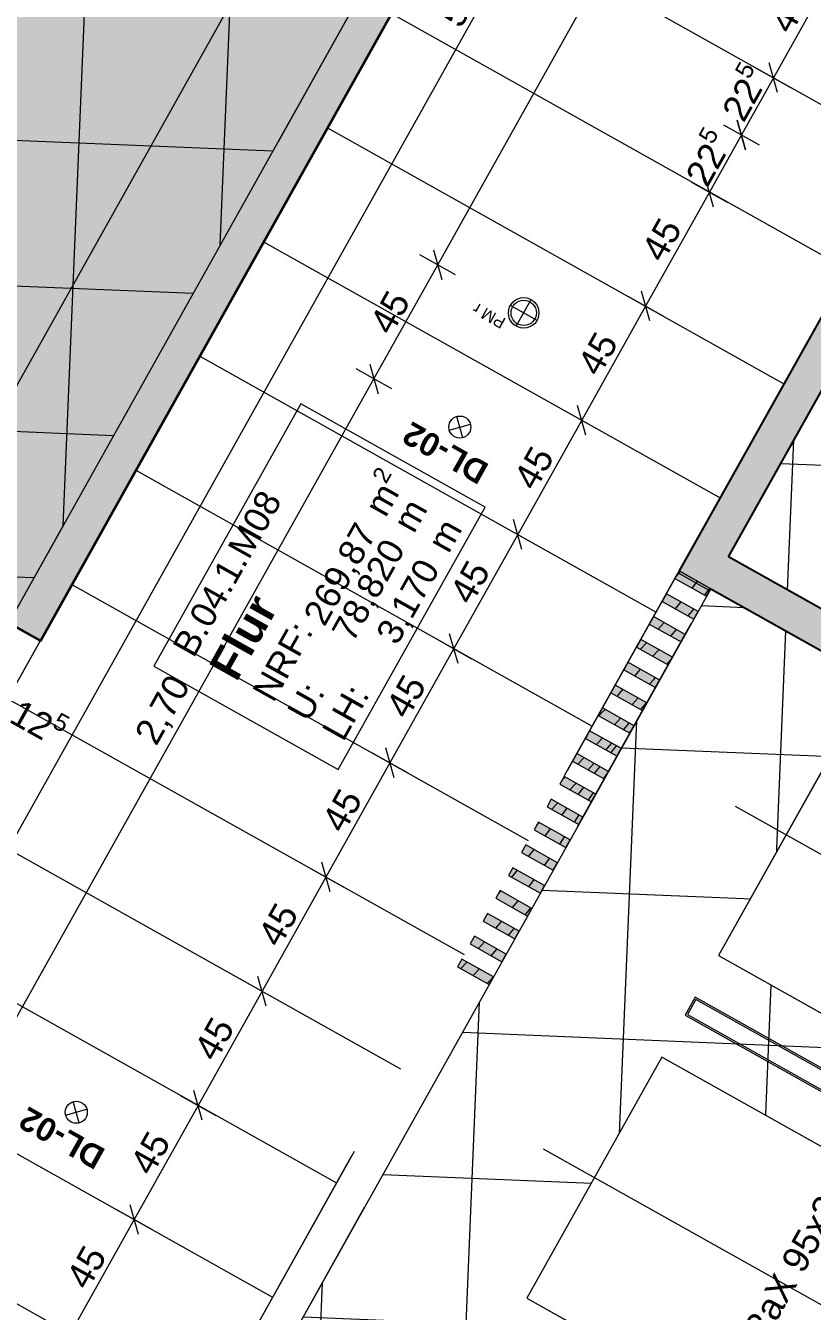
# Model space of a CAD drawing. Header units: metres. Extents: x -27.1 to 50.1, y 105.7 to 163.4.
# Drawn here: x -4.43 to -1.723, y 133.781 to 138.201 of the extents above; entities that cross this region are included whole.
import ezdxf

# ---------------------------------------------------------------- set-up
doc = ezdxf.new("R2010")
doc.units = ezdxf.units.M
doc.header["$MEASUREMENT"] = 0
for name, pattern in [('Strichlinie-über-Schnitt', [0.0023, 0.0008, -0.0015]), ('Strichpunktlinie', [0.006703, 0.003528, -0.001764, 0, -0.001411]), ('Wipeout_Contour', [1, 0, -1])]:
    doc.linetypes.add(name, pattern=pattern)
for name, color, linetype in [('00  Raster', 7, 'Continuous'), ('10  Fassade_Deckschraffur', 7, 'Continuous'), ('10  Treppen + Rampen', 7, 'Continuous'), ('20  Decke Abhangdecke', 7, 'Continuous'), ('20  Decke Abhangdecke_Deckschraffur', 7, 'Continuous'), ('20  Deckensegel', 7, 'Continuous'), ('20  Deckenspiegel + Einbauten', 7, 'Continuous'), ('20  Wand Leichtbau', 7, 'Continuous'), ('20  Wand Leichtbau_Schnittschraffur', 7, 'Continuous'), ('40  Bemaßung 1_ 50 Deckenspiegel', 7, 'Continuous'), ('50 NUF - Raumstempel MIETERAUSBAU', 7, 'Continuous'), ('Neubau_10  Treppen + Rampen', 7, 'Continuous'), ('Neubau_20  Decke Abhangdecke', 7, 'Continuous'), ('Neubau_20  Decke Abhangdecke_Deckschraffur', 7, 'Continuous'), ('Neubau_20  Deckenspiegel + Einbauten', 7, 'Continuous'), ('Neubau_20  Wand Leichtbau', 7, 'Continuous'), ('Neubau_20 Wand Leichtbau MIETERAUSBAU', 7, 'Continuous'), ('Neubau_20 Wand Leichtbau MIETERAUSBAU_Schnittschraffur', 7, 'Continuous'), ('Neubau_40  Bemaßung 1_ 50 Deckenspiegel', 7, 'Continuous'), ('Neubau_50 NUF - Raumstempel MIETERAUSBAU', 7, 'Continuous')]:
    doc.layers.add(name, color=color, linetype=linetype)
doc.styles.add('ERSTELLTER_STIL_1', font='arial.ttf')
doc.styles.add('ERSTELLTER_STIL_2', font='arial.ttf')
pattern_1 = [(87.60545, (0, 0), (-0.4995634, 0.0208903), []), (177.60545, (0, 0), (0.0208903, 0.4995634), [])]

# ---------------------------------------------------------------- blocks, each defined once
blk = doc.blocks.new('*X36', base_point=(-0.1628, 98.0075))
at = {"layer": '20  Wand Leichtbau_Schnittschraffur', "color": 98, "linetype": 'Continuous', "lineweight": 13, "ltscale": 1000, "true_color": 0x000100}
for p, q in [((-2.6713, 135.4525), (-2.663, 135.4613)), ((-2.6428, 135.4156), (-2.6238, 135.4394)), ((-2.5926, 135.3875), (-2.5757, 135.4124))]:
    blk.add_line(p, q, dxfattribs=at)
blk = doc.blocks.new('*X37', base_point=(-0.1628, 98.0075))
at = {"layer": '20  Wand Leichtbau_Schnittschraffur', "color": 98, "linetype": 'Continuous', "lineweight": 13, "ltscale": 1000, "true_color": 0x000100}
for p, q in [((-2.6203, 135.5062), (-2.5993, 135.5288)), ((-2.5858, 135.4868), (-2.5668, 135.5106)), ((-2.542, 135.4623), (-2.5257, 135.4876))]:
    blk.add_line(p, q, dxfattribs=at)
blk = doc.blocks.new('*X38', base_point=(-0.1628, 98.0075))
at = {"layer": '20  Wand Leichtbau_Schnittschraffur', "color": 98, "linetype": 'Continuous', "lineweight": 13, "ltscale": 1000, "true_color": 0x000100}
for p, q in [((-2.5847, 135.607), (-2.5741, 135.6178)), ((-2.5572, 135.574), (-2.5364, 135.5967)), ((-2.529, 135.5582), (-2.5117, 135.58)), ((-2.5117, 135.58), (-2.5101, 135.582)), ((-2.4794, 135.5592), (-2.4767, 135.5633)), ((-2.4931, 135.5381), (-2.4872, 135.5474)), ((-2.4872, 135.5474), (-2.4794, 135.5592))]:
    blk.add_line(p, q, dxfattribs=at)
blk = doc.blocks.new('*X39', base_point=(-0.1628, 98.0075))
at = {"layer": '20  Wand Leichtbau_Schnittschraffur', "color": 98, "linetype": 'Continuous', "lineweight": 13, "ltscale": 1000, "true_color": 0x000100}
for p, q in [((-2.5305, 135.6622), (-2.5089, 135.6845)), ((-2.495, 135.6423), (-2.4767, 135.6626)), ((-2.4767, 135.6626), (-2.4744, 135.6651)), ((-2.4586, 135.6473), (-2.4537, 135.6535)), ((-2.4725, 135.6297), (-2.4586, 135.6473)), ((-2.4416, 135.6124), (-2.4385, 135.6165)), ((-2.4385, 135.6165), (-2.4299, 135.6276))]:
    blk.add_line(p, q, dxfattribs=at)
blk = doc.blocks.new('*X40', base_point=(-0.1628, 98.0075))
at = {"layer": '20  Wand Leichtbau_Schnittschraffur', "color": 98, "linetype": 'Continuous', "lineweight": 13, "ltscale": 1000, "true_color": 0x000100}
for p, q in [((-2.4625, 135.7335), (-2.4454, 135.7521)), ((-2.4664, 135.7294), (-2.4625, 135.7335)), ((-2.4336, 135.7111), (-2.4291, 135.7161)), ((-2.4291, 135.7161), (-2.4134, 135.7341)), ((-2.4162, 135.7013), (-2.4057, 135.7147)), ((-2.4057, 135.7147), (-2.3988, 135.7234)), ((-2.3988, 135.7234), (-2.3973, 135.7251))]:
    blk.add_line(p, q, dxfattribs=at)
blk = doc.blocks.new('*X41', base_point=(-0.1628, 98.0075))
at = {"layer": '20  Wand Leichtbau_Schnittschraffur', "color": 98, "linetype": 'Continuous', "lineweight": 13, "ltscale": 1000, "true_color": 0x000100}
for p, q in [((-2.4578, 135.8278), (-2.4471, 135.8392)), ((-2.4471, 135.8392), (-2.4367, 135.8504)), ((-2.4039, 135.7976), (-2.3836, 135.8201)), ((-2.3836, 135.8201), (-2.3833, 135.8205)), ((-2.3731, 135.7803), (-2.3531, 135.8035)), ((-2.3548, 135.7701), (-2.3534, 135.7714)), ((-2.3534, 135.7714), (-2.3452, 135.7788))]:
    blk.add_line(p, q, dxfattribs=at)
blk = doc.blocks.new('*X42', base_point=(-0.1628, 98.0075))
at = {"layer": '20  Wand Leichtbau_Schnittschraffur', "color": 98, "linetype": 'Continuous', "lineweight": 13, "ltscale": 1000, "true_color": 0x000100}
for p, q in [((-2.3918, 135.8997), (-2.3748, 135.9188)), ((-2.3952, 135.8959), (-2.3918, 135.8997)), ((-2.3429, 135.8666), (-2.323, 135.8898)), ((-2.3135, 135.8501), (-2.2937, 135.8734))]:
    blk.add_line(p, q, dxfattribs=at)
blk = doc.blocks.new('*X43', base_point=(-0.1628, 98.0075))
at = {"layer": '20  Wand Leichtbau_Schnittschraffur', "color": 98, "linetype": 'Continuous', "lineweight": 13, "ltscale": 1000, "true_color": 0x000100}
for p, q in [((-2.3616, 136.0053), (-2.356, 136.0115)), ((-2.3346, 135.9651), (-2.3201, 135.9821)), ((-2.3201, 135.9821), (-2.3144, 135.9881)), ((-2.2835, 135.9365), (-2.2692, 135.9536)), ((-2.2692, 135.9536), (-2.2637, 135.9597))]:
    blk.add_line(p, q, dxfattribs=at)
blk = doc.blocks.new('*X44', base_point=(-0.1628, 98.0075))
at = {"layer": '20  Wand Leichtbau_Schnittschraffur', "color": 98, "linetype": 'Continuous', "lineweight": 13, "ltscale": 1000, "true_color": 0x000100}
for p, q in [((-2.3145, 136.057), (-2.2955, 136.0778)), ((-2.2955, 136.0778), (-2.2938, 136.0798)), ((-2.272, 136.0332), (-2.2524, 136.0544)), ((-2.2524, 136.0544), (-2.2511, 136.0558)), ((-2.223, 136.0057), (-2.2164, 136.0133)), ((-2.2164, 136.0133), (-2.209, 136.0219))]:
    blk.add_line(p, q, dxfattribs=at)
blk = doc.blocks.new('*X45', base_point=(-0.1628, 98.0075))
at = {"layer": '20  Wand Leichtbau_Schnittschraffur', "color": 98, "linetype": 'Continuous', "lineweight": 13, "ltscale": 1000, "true_color": 0x000100}
for p, q in [((-2.2537, 136.1261), (-2.2336, 136.1492)), ((-2.2103, 136.1017), (-2.1902, 136.1249))]:
    blk.add_line(p, q, dxfattribs=at)
blk = doc.blocks.new('*X46', base_point=(-0.1628, 98.0075))
at = {"layer": '20  Wand Leichtbau_Schnittschraffur', "color": 98, "linetype": 'Continuous', "lineweight": 13, "ltscale": 1000, "true_color": 0x000100}
for p, q in [((-2.1946, 136.1961), (-2.1752, 136.2196)), ((-2.1508, 136.1716), (-2.1315, 136.1952))]:
    blk.add_line(p, q, dxfattribs=at)
blk = doc.blocks.new('*X47', base_point=(-0.1628, 98.0075))
at = {"layer": '20  Wand Leichtbau_Schnittschraffur', "color": 98, "linetype": 'Continuous', "lineweight": 13, "ltscale": 1000, "true_color": 0x000100}
for p, q in [((-2.1941, 136.3041), (-2.1779, 136.3243)), ((-2.1373, 136.2672), (-2.1185, 136.2911)), ((-2.0936, 136.2427), (-2.0929, 136.2437)), ((-2.0929, 136.2437), (-2.0752, 136.2668))]:
    blk.add_line(p, q, dxfattribs=at)
blk = doc.blocks.new('*X48', base_point=(-0.1628, 98.0075))
at = {"layer": '20  Wand Leichtbau_Schnittschraffur', "color": 98, "linetype": 'Continuous', "lineweight": 13, "ltscale": 1000, "true_color": 0x000100}
for p, q in [((-2.8714, 135.0279), (-2.8513, 135.051)), ((-2.828, 135.0035), (-2.8079, 135.0267))]:
    blk.add_line(p, q, dxfattribs=at)
blk = doc.blocks.new('*X49', base_point=(-0.1628, 98.0075))
at = {"layer": '20  Wand Leichtbau_Schnittschraffur', "color": 98, "linetype": 'Continuous', "lineweight": 13, "ltscale": 1000, "true_color": 0x000100}
for p, q in [((-2.8121, 135.0978), (-2.7927, 135.1213)), ((-2.766, 135.076), (-2.749, 135.0968)), ((-2.7683, 135.0733), (-2.766, 135.076))]:
    blk.add_line(p, q, dxfattribs=at)
blk = doc.blocks.new('*X50', base_point=(-0.1628, 98.0075))
at = {"layer": '20  Wand Leichtbau_Schnittschraffur', "color": 98, "linetype": 'Continuous', "lineweight": 13, "ltscale": 1000, "true_color": 0x000100}
for p, q in [((-2.8051, 135.2136), (-2.7953, 135.2259)), ((-2.7546, 135.1688), (-2.7358, 135.1926)), ((-2.7039, 135.1532), (-2.6923, 135.1683)), ((-2.7109, 135.1443), (-2.7039, 135.1532))]:
    blk.add_line(p, q, dxfattribs=at)
blk = doc.blocks.new('*X51', base_point=(-0.1628, 98.0075))
at = {"layer": '20  Wand Leichtbau_Schnittschraffur', "color": 98, "linetype": 'Continuous', "lineweight": 13, "ltscale": 1000, "true_color": 0x000100}
for p, q in [((-2.7571, 135.2734), (-2.7381, 135.2971)), ((-2.6989, 135.2407), (-2.6807, 135.2649))]:
    blk.add_line(p, q, dxfattribs=at)
blk = doc.blocks.new('*X52', base_point=(-0.1628, 98.0075))
at = {"layer": '20  Wand Leichtbau_Schnittschraffur', "color": 98, "linetype": 'Continuous', "lineweight": 13, "ltscale": 1000, "true_color": 0x000100}
for p, q in [((-2.7, 135.3445), (-2.6809, 135.3682)), ((-2.6449, 135.3136), (-2.6273, 135.3382))]:
    blk.add_line(p, q, dxfattribs=at)
blk = doc.blocks.new('*X53', base_point=(-0.1628, 98.0075))
at = {"layer": '20  Wand Leichtbau_Schnittschraffur', "color": 98, "linetype": 'Continuous', "lineweight": 13, "ltscale": 1000, "true_color": 0x000100}
for p, q in [((-2.9324, 134.9589), (-2.9117, 134.9817)), ((-2.8899, 134.9351), (-2.869, 134.9578)), ((-2.8408, 134.9076), (-2.8349, 134.9142)), ((-2.8349, 134.9142), (-2.8274, 134.9228)), ((-2.8274, 134.9228), (-2.8207, 134.9307))]:
    blk.add_line(p, q, dxfattribs=at)

msp = doc.modelspace()

# ---------------------------------------------------------------- wipeouts: each hides what was drawn before it
at = {"color": 254, "linetype": 'Wipeout_Contour', "lineweight": 0, "ltscale": 578.896248}
msp.add_wipeout([(1.5068, 161.8649), (-18.3925, 126.3498), (-18.2219, 126.2542), (1.6769, 161.7686)], dxfattribs=at).dxf.layer = '10  Fassade_Deckschraffur'

# ---------------------------------------------------------------- next in the draw order: wipeouts: each hides what was drawn before it
at = {"color": 254, "linetype": 'Wipeout_Contour', "lineweight": 0, "ltscale": 579.750368}
msp.add_wipeout([(1.2236, 162.0253), (-18.6764, 126.5088), (-18.6188, 126.4766), (1.2811, 161.9927)], dxfattribs=at).dxf.layer = '10  Fassade_Deckschraffur'

# ---------------------------------------------------------------- next in the draw order: wipeouts: each hides what was drawn before it
at = {"color": 254, "linetype": 'Wipeout_Contour', "lineweight": 0, "ltscale": 579.478915}
msp.add_wipeout([(-18.4602, 126.3877), (1.4393, 161.9032), (1.2811, 161.9927), (-18.6188, 126.4766)], dxfattribs=at).dxf.layer = '10  Fassade_Deckschraffur'

# ---------------------------------------------------------------- next in the draw order: wipeouts: each hides what was drawn before it
at = {"color": 254, "linetype": 'Wipeout_Contour', "lineweight": 0, "ltscale": 579.276268}
msp.add_wipeout([(1.4393, 161.9032), (-18.4602, 126.3877), (-18.4575, 126.3862), (1.4419, 161.9017)], dxfattribs=at).dxf.layer = '10  Fassade_Deckschraffur'

# ---------------------------------------------------------------- next in the draw order: wipeouts: each hides what was drawn before it
at = {"color": 254, "linetype": 'Wipeout_Contour', "lineweight": 0, "ltscale": 579.199344}
msp.add_wipeout([(1.4446, 161.9001), (-18.4548, 126.3847), (-18.4016, 126.3549), (1.4977, 161.8701)], dxfattribs=at).dxf.layer = '10  Fassade_Deckschraffur'

# ---------------------------------------------------------------- next in the draw order: wipeouts: each hides what was drawn before it
at = {"color": 254, "linetype": 'Wipeout_Contour', "lineweight": 0, "ltscale": 579.127053}
msp.add_wipeout([(-18.3972, 126.3524), (1.5021, 161.8676), (1.4977, 161.8701), (-18.4016, 126.3549)], dxfattribs=at).dxf.layer = '10  Fassade_Deckschraffur'

# ---------------------------------------------------------------- next in the draw order: wipeouts: each hides what was drawn before it
at = {"color": 254, "linetype": 'Wipeout_Contour', "lineweight": 0, "ltscale": 579.115674}
msp.add_wipeout([(1.5021, 161.8676), (-18.3972, 126.3524), (-18.3925, 126.3498), (1.5068, 161.8649)], dxfattribs=at).dxf.layer = '10  Fassade_Deckschraffur'

# ---------------------------------------------------------------- next in the draw order: hatches: boundary and pattern name
at = {"layer": '20  Wand Leichtbau_Schnittschraffur', "linetype": 'Continuous', "lineweight": 0, "true_color": 0xffffff}
for points in [[(-2.1816, 136.3264), (-2.1963, 136.3003), (-2.0873, 136.2392), (-2.0726, 136.2653)], [(-2.2256, 136.2479), (-2.2403, 136.2217), (-2.1312, 136.1606), (-2.1166, 136.1868)], [(-2.2696, 136.1694), (-2.2843, 136.1432), (-2.1752, 136.0821), (-2.1606, 136.1083)], [(-2.3136, 136.0909), (-2.3283, 136.0647), (-2.2192, 136.0036), (-2.2046, 136.0298)], [(-2.3576, 136.0124), (-2.3723, 135.9862), (-2.2632, 135.9251), (-2.2486, 135.9513)], [(-2.4016, 135.9339), (-2.4163, 135.9077), (-2.3072, 135.8466), (-2.2926, 135.8728)], [(-2.4456, 135.8553), (-2.4603, 135.8292), (-2.3512, 135.7681), (-2.3365, 135.7942)], [(-2.4896, 135.7768), (-2.5042, 135.7506), (-2.3952, 135.6896), (-2.3805, 135.7157)], [(-2.5336, 135.6983), (-2.5482, 135.6721), (-2.4392, 135.611), (-2.4245, 135.6372)], [(-2.5776, 135.6198), (-2.5922, 135.5936), (-2.4832, 135.5325), (-2.4685, 135.5587)], [(-2.6216, 135.5413), (-2.6362, 135.5151), (-2.5272, 135.454), (-2.5125, 135.4802)], [(-2.6656, 135.4628), (-2.6802, 135.4366), (-2.5712, 135.3755), (-2.5565, 135.4017)], [(-2.7096, 135.3842), (-2.7242, 135.3581), (-2.6152, 135.297), (-2.6005, 135.3232)], [(-2.7535, 135.3057), (-2.7682, 135.2796), (-2.6592, 135.2185), (-2.6445, 135.2446)], [(-2.7975, 135.2272), (-2.8122, 135.201), (-2.7031, 135.1399), (-2.6885, 135.1661)], [(-2.8415, 135.1487), (-2.8562, 135.1225), (-2.7471, 135.0614), (-2.7325, 135.0876)], [(-2.8855, 135.0702), (-2.9002, 135.044), (-2.7911, 134.9829), (-2.7765, 135.0091)], [(-2.9295, 134.9917), (-2.9442, 134.9655), (-2.8351, 134.9044), (-2.8205, 134.9306)]]:
    msp.add_hatch(color=7, dxfattribs=at).paths.add_polyline_path(points)
at = {"layer": 'Neubau_10  Treppen + Rampen', "linetype": 'Continuous', "lineweight": 0, "true_color": 0x8f8f8f}
msp.add_hatch(color=252, dxfattribs=at).paths.add_polyline_path([(-5.3411, 139.6585), (-6.6344, 137.3502), (-4.3793, 136.0866), (-3.086, 138.3949)])
at = {"layer": 'Neubau_20  Decke Abhangdecke_Deckschraffur', "linetype": 'Continuous', "lineweight": 18, "true_color": 0xdcff15}
h = msp.add_hatch(dxfattribs=at)
h.set_pattern_fill('Bauliche_Anlagen__geplan_55', color=60, style=0, pattern_type=2)
h.set_pattern_definition(pattern_1)
h.paths.add_polyline_path([(-11.9299, 137.2893), (-11.9483, 137.2566), (-11.7956, 137.1711), (-11.7773, 137.2038), (-11.7027, 137.3368), (-11.3276, 137.1266), (-11.4021, 136.9936), (-6.2943, 134.1316), (-6.2197, 134.2647), (-5.8446, 134.0545), (-5.9191, 133.9215), (-5.7796, 133.8433), (-3.195, 138.456), (-3.3346, 138.5342), (-3.4152, 138.3903), (-3.7904, 138.6005), (-3.7097, 138.7444), (-5.3411, 139.6585), (-1.3692, 146.7474), (0.7769, 145.5449), (7.3302, 157.2408), (7.1906, 157.319), (7.1429, 157.234), (6.7678, 157.4442), (6.8155, 157.5292), (1.7076, 160.3912), (1.6599, 160.3061), (1.2848, 160.5163), (1.3777, 160.6821), (1.225, 160.7676), (-9.2843, 142.0111), (-9.3026, 141.9784)])
h.paths.add_polyline_path([(-8.904, 141.4828), (-9.2529, 141.6784), (-9.0574, 142.0273), (-8.7085, 141.8318)], flags=0)
h = msp.add_hatch(dxfattribs=at)
h.set_pattern_fill('Bauliche_Anlagen__geplan_55', color=60, style=0, pattern_type=2)
h.set_pattern_definition(pattern_1)
h.paths.add_polyline_path([(-0.7528, 138.6208), (-2.0115, 136.3744), (2.6602, 133.7568), (2.6418, 133.7241), (2.8294, 133.619), (2.8477, 133.6517), (4.1247, 135.9309), (3.9372, 136.036), (3.9188, 136.0033)])
h.paths.add_polyline_path([(3.1844, 134.6925), (2.8093, 134.9027), (3.0195, 135.2778), (3.3946, 135.0676)], flags=0)
h = msp.add_hatch(dxfattribs=at)
h.set_pattern_fill('Bauliche_Anlagen__geplan_55', color=60, style=0, pattern_type=2)
h.set_pattern_definition(pattern_1)
h.paths.add_polyline_path([(-2.0726, 136.2653), (-3.9973, 132.8303), (0.6744, 130.2127), (0.862, 130.1076), (2.805, 133.5754), (2.6174, 133.6805), (2.5991, 133.6478)])
at = {"layer": 'Neubau_20 Wand Leichtbau MIETERAUSBAU_Schnittschraffur', "linetype": 'Continuous', "lineweight": 18}
for points in [[(-2.1205, 136.4355), (-2.0115, 136.3744), (-1.552, 137.1944), (-1.6611, 137.2555)], [(-2.1816, 136.3264), (-2.0115, 136.3744), (-2.1205, 136.4355)], [(-2.0115, 136.3744), (-2.1816, 136.3264), (-2.0726, 136.2653)], [(-2.0726, 136.2653), (2.5991, 133.6478), (2.6602, 133.7568), (-2.0115, 136.3744)]]:
    msp.add_hatch(color=9, dxfattribs=at).paths.add_polyline_path(points)

# ---------------------------------------------------------------- next in the draw order: linework, layer by layer
at = {"layer": '20  Wand Leichtbau', "color": 7, "linetype": 'Strichlinie-über-Schnitt', "lineweight": 18, "ltscale": 1000, "flags": 128}
for points in [[(-3.1706, 138.4997), (-5.7796, 133.8433)], [(-5.6705, 133.7822), (-3.0615, 138.4386)]]:
    msp.add_lwpolyline(points, dxfattribs=at)
at = {"layer": '20  Wand Leichtbau', "color": 7, "linetype": 'Continuous', "lineweight": 13, "ltscale": 1000, "flags": 128}
for points in [[(-2.1816, 136.3264), (-2.1963, 136.3003)], [(-2.0726, 136.2653), (-2.1816, 136.3264)], [(-2.1963, 136.3003), (-2.0873, 136.2392)], [(-2.2256, 136.2479), (-2.2403, 136.2217)], [(-2.1166, 136.1868), (-2.2256, 136.2479)], [(-2.0873, 136.2392), (-2.0726, 136.2653)], [(-2.2403, 136.2217), (-2.1312, 136.1606)], [(-2.1312, 136.1606), (-2.1166, 136.1868)], [(-2.2696, 136.1694), (-2.2843, 136.1432)], [(-2.2843, 136.1432), (-2.1752, 136.0821)], [(-2.1606, 136.1083), (-2.2696, 136.1694)], [(-2.1752, 136.0821), (-2.1606, 136.1083)], [(-2.3136, 136.0909), (-2.3283, 136.0647)], [(-2.3283, 136.0647), (-2.2192, 136.0036)], [(-2.2046, 136.0298), (-2.3136, 136.0909)], [(-2.3576, 136.0124), (-2.3723, 135.9862)], [(-2.2486, 135.9513), (-2.3576, 136.0124)], [(-2.2192, 136.0036), (-2.2046, 136.0298)], [(-2.3723, 135.9862), (-2.2632, 135.9251)], [(-2.4016, 135.9339), (-2.4163, 135.9077)], [(-2.2926, 135.8728), (-2.4016, 135.9339)], [(-2.2632, 135.9251), (-2.2486, 135.9513)], [(-2.4163, 135.9077), (-2.3072, 135.8466)], [(-2.3072, 135.8466), (-2.2926, 135.8728)], [(-2.4456, 135.8553), (-2.4603, 135.8292)], [(-2.4603, 135.8292), (-2.3512, 135.7681)], [(-2.3365, 135.7942), (-2.4456, 135.8553)], [(-2.3512, 135.7681), (-2.3365, 135.7942)], [(-2.4896, 135.7768), (-2.5042, 135.7506)], [(-2.5042, 135.7506), (-2.3952, 135.6896)], [(-2.3805, 135.7157), (-2.4896, 135.7768)], [(-2.5336, 135.6983), (-2.5482, 135.6721)], [(-2.4245, 135.6372), (-2.5336, 135.6983)], [(-2.3952, 135.6896), (-2.3805, 135.7157)], [(-2.5482, 135.6721), (-2.4392, 135.611)], [(-2.5776, 135.6198), (-2.5922, 135.5936)], [(-2.4685, 135.5587), (-2.5776, 135.6198)], [(-2.4392, 135.611), (-2.4245, 135.6372)], [(-2.5922, 135.5936), (-2.4832, 135.5325)], [(-2.6216, 135.5413), (-2.6362, 135.5151)], [(-2.5125, 135.4802), (-2.6216, 135.5413)], [(-2.4832, 135.5325), (-2.4685, 135.5587)], [(-2.6362, 135.5151), (-2.5272, 135.454)], [(-2.5272, 135.454), (-2.5125, 135.4802)], [(-2.6656, 135.4628), (-2.6802, 135.4366)], [(-2.6802, 135.4366), (-2.5712, 135.3755)], [(-2.5565, 135.4017), (-2.6656, 135.4628)], [(-2.5712, 135.3755), (-2.5565, 135.4017)], [(-2.7096, 135.3842), (-2.7242, 135.3581)], [(-2.7242, 135.3581), (-2.6152, 135.297)], [(-2.6005, 135.3232), (-2.7096, 135.3842)], [(-2.7535, 135.3057), (-2.7682, 135.2796)], [(-2.6445, 135.2446), (-2.7535, 135.3057)], [(-2.6152, 135.297), (-2.6005, 135.3232)], [(-2.7682, 135.2796), (-2.6592, 135.2185)], [(-2.7975, 135.2272), (-2.8122, 135.201)], [(-2.6885, 135.1661), (-2.7975, 135.2272)], [(-2.6592, 135.2185), (-2.6445, 135.2446)], [(-2.8122, 135.201), (-2.7031, 135.1399)], [(-2.7031, 135.1399), (-2.6885, 135.1661)], [(-2.8415, 135.1487), (-2.8562, 135.1225)], [(-2.8562, 135.1225), (-2.7471, 135.0614)], [(-2.7325, 135.0876), (-2.8415, 135.1487)], [(-2.7471, 135.0614), (-2.7325, 135.0876)], [(-2.8855, 135.0702), (-2.9002, 135.044)], [(-2.9002, 135.044), (-2.7911, 134.9829)], [(-2.7765, 135.0091), (-2.8855, 135.0702)], [(-2.9295, 134.9917), (-2.9442, 134.9655)], [(-2.8205, 134.9306), (-2.9295, 134.9917)], [(-2.7911, 134.9829), (-2.7765, 135.0091)], [(-2.9442, 134.9655), (-2.8351, 134.9044)], [(-2.8351, 134.9044), (-2.8205, 134.9306)]]:
    msp.add_lwpolyline(points, dxfattribs=at)
at = {"layer": '40  Bemaßung 1_ 50 Deckenspiegel', "color": 7, "linetype": 'Continuous', "lineweight": 13, "ltscale": 1000}
for p, q in [((-8.112, 128.9058), (-2.8647, 138.2709)), ((-3.2464, 137.0376), (-3.2176, 136.9356)), ((-4.5518, 134.6311), (-3.232, 136.9866)), ((-3.1707, 136.9522), (-3.2933, 137.021))]:
    msp.add_line(p, q, dxfattribs=at)
at = {"layer": 'Neubau_10  Treppen + Rampen', "color": 8, "linetype": 'Continuous', "lineweight": 35, "ltscale": 1000, "flags": 128}
msp.add_lwpolyline([(-5.3411, 139.6585), (-6.6344, 137.3502), (-4.3793, 136.0866), (-3.086, 138.3949)], close=True, dxfattribs=at)
at = {"layer": 'Neubau_20  Decke Abhangdecke', "color": 7, "linetype": 'Continuous', "lineweight": 13, "ltscale": 1000, "flags": 128}
msp.add_lwpolyline([(-9.3026, 141.9784), (-11.9299, 137.2893), (-11.9483, 137.2566), (-11.7956, 137.1711), (-11.7773, 137.2038), (-11.7027, 137.3368), (-11.3276, 137.1266), (-11.4021, 136.9936), (-6.2943, 134.1316), (-6.2197, 134.2647), (-5.8446, 134.0545), (-5.9191, 133.9215), (-5.7796, 133.8433), (-3.195, 138.456)], dxfattribs=at)
for points in [[(-0.7528, 138.6208), (-2.0115, 136.3744), (2.6602, 133.7568), (2.6418, 133.7241), (2.8294, 133.619), (2.8477, 133.6517), (4.1247, 135.9309), (3.9372, 136.036), (3.9188, 136.0033)], [(-2.0726, 136.2653), (-3.9973, 132.8303), (0.6744, 130.2127), (0.862, 130.1076), (2.805, 133.5754), (2.6174, 133.6805), (2.5991, 133.6478)]]:
    msp.add_lwpolyline(points, close=True, dxfattribs=at)
at = {"layer": 'Neubau_20  Deckenspiegel + Einbauten', "color": 7, "linetype": 'Continuous', "lineweight": 13, "ltscale": 1000}
for p, q in [((-2.9259, 136.7843), (-2.9466, 136.8574)), ((-2.9728, 136.8106), (-2.8997, 136.8312)), ((-4.2926, 134.4551), (-4.2194, 134.4757)), ((-4.2457, 134.4289), (-4.2664, 134.502))]:
    msp.add_line(p, q, dxfattribs=at)
for centre in [(-2.9362, 136.8209), (-4.256, 134.4654)]:
    msp.add_circle(centre, 0.038, dxfattribs=at)
at = {"layer": 'Neubau_20  Wand Leichtbau', "color": 7, "linetype": 'Strichlinie-über-Schnitt', "lineweight": 18, "ltscale": 1000, "flags": 128}
for points in [[(-2.1856, 136.3194), (-3.7641, 133.5021)], [(-2.0765, 136.2583), (-2.1856, 136.3194)], [(-3.6551, 133.441), (-2.0765, 136.2583)]]:
    msp.add_lwpolyline(points, dxfattribs=at)
at = {"layer": 'Neubau_20 Wand Leichtbau MIETERAUSBAU', "color": 7, "linetype": 'Continuous', "lineweight": 25, "ltscale": 1000, "flags": 128}
for points in [[(-1.6611, 137.2555), (-2.1816, 136.3264)], [(-2.0115, 136.3744), (-1.552, 137.1944)], [(2.6602, 133.7568), (-2.0115, 136.3744)], [(-2.0726, 136.2653), (2.5991, 133.6478)]]:
    msp.add_lwpolyline(points, dxfattribs=at)
at = {"layer": 'Neubau_20 Wand Leichtbau MIETERAUSBAU', "color": 7, "linetype": 'Continuous', "lineweight": 13, "ltscale": 1000, "flags": 128}
msp.add_lwpolyline([(-2.1816, 136.3264), (-2.0726, 136.2653)], dxfattribs=at)
at = {"layer": 'Neubau_40  Bemaßung 1_ 50 Deckenspiegel', "color": 7, "linetype": 'Continuous', "lineweight": 13, "ltscale": 1000}
for p, q in [((-2.5025, 136.7932), (-2.5313, 136.8953)), ((-2.5782, 136.8786), (-2.4556, 136.8099)), ((-2.5169, 136.8443), (-2.7369, 136.4517)), ((-2.7225, 136.4006), (-2.7512, 136.5027)), ((-2.7369, 136.4517), (-2.9568, 136.0591)), ((-2.7982, 136.4861), (-2.6755, 136.4173)), ((-3.0182, 136.0935), (-2.8955, 136.0247)), ((-2.9424, 136.0081), (-2.9712, 136.1102)), ((-2.9568, 136.0591), (-3.1768, 135.6665)), ((-3.2381, 135.7009), (-3.1154, 135.6322)), ((-3.1624, 135.6155), (-3.1912, 135.7176)), ((-3.1768, 135.6665), (-3.3967, 135.274)), ((-3.4581, 135.3083), (-3.3354, 135.2396)), ((-3.3824, 135.2229), (-3.4111, 135.325)), ((-3.3967, 135.274), (-3.6167, 134.8814)), ((-3.6781, 134.9157), (-3.5554, 134.847)), ((-3.6023, 134.8303), (-3.6311, 134.9324)), ((-3.6167, 134.8814), (-3.8367, 134.4888)), ((-3.898, 134.5232), (-3.7753, 134.4544)), ((-3.8223, 134.4378), (-3.8511, 134.5398)), ((-3.8367, 134.4888), (-4.0566, 134.0962)), ((-4.118, 134.1306), (-3.9953, 134.0619)), ((-4.0423, 134.0452), (-4.071, 134.1473)), ((-4.0566, 134.0962), (-4.2766, 133.7036))]:
    msp.add_line(p, q, dxfattribs=at)
at = {"layer": 'Neubau_50 NUF - Raumstempel MIETERAUSBAU', "color": 7, "linetype": 'Continuous', "lineweight": 13, "ltscale": 1000}
for p, q in [((-3.4836, 136.9009), (-3.9887, 135.9994)), ((-2.8495, 136.5457), (-3.4836, 136.9009)), ((-3.3547, 135.6442), (-2.8495, 136.5457)), ((-3.9887, 135.9994), (-3.3547, 135.6442))]:
    msp.add_line(p, q, dxfattribs=at)

# ---------------------------------------------------------------- next in the draw order: block references
at = {"layer": '10  Treppen + Rampen', "color": 7, "linetype": 'Continuous', "lineweight": 13, "ltscale": 1000}
for name in ['*X47', '*X46', '*X45', '*X44', '*X43', '*X42', '*X41', '*X40', '*X39', '*X38', '*X37', '*X36', '*X52', '*X51', '*X50', '*X49', '*X48', '*X53']:
    msp.add_blockref(name, (-0.1628, 98.0075), dxfattribs=at)

# ---------------------------------------------------------------- next in the draw order: texts
at = {"layer": '20  Deckenspiegel + Einbauten', "color": 7, "linetype": 'Continuous', "lineweight": 13, "char_height": 0.08, "attachment_point": 2, "rotation": 150.738, "style": 'ERSTELLTER_STIL_2'}
for insert in [(-3.0058, 136.6967), (-4.3256, 134.3413)]:
    msp.add_mtext('\\A1;{\\pqc;\\fArial|b1|i0|c0|p38;DL-0\\fArial|b1|i0|c0|p38;2}', dxfattribs=dict(at, insert=insert))
at = {"layer": '40  Bemaßung 1_ 50 Deckenspiegel', "color": 7, "linetype": 'Continuous', "lineweight": 13, "char_height": 0.09, "attachment_point": 7, "rotation": 60.738, "style": 'ERSTELLTER_STIL_1'}
for s, insert, width in [('\\A1;{\\pql;\\fArial|b0|i0|c0|p38;5}', (-2.9321, 138.1875), 0.068297), ('\\A1;{\\pql;\\fArial|b0|i0|c0|p38;45}', (-2.456, 136.9898), 0.136595), ('\\A1;{\\pql;\\fArial|b0|i0|c0|p38;45}', (-2.676, 136.5972), 0.136595), ('\\A1;{\\pql;\\fArial|b0|i0|c0|p38;45}', (-2.8959, 136.2046), 0.136595), ('\\A1;{\\pql;\\fArial|b0|i0|c0|p38;2,70}', (-3.9661, 135.7132), 0.239452), ('\\A1;{\\pql;\\fArial|b0|i0|c0|p38;45}', (-3.1159, 135.812), 0.136595), ('\\A1;{\\pql;\\fArial|b0|i0|c0|p38;45}', (-3.3359, 135.4195), 0.136595), ('\\A1;{\\pql;\\fArial|b0|i0|c0|p38;45}', (-3.5558, 135.0269), 0.136595), ('\\A1;{\\pql;\\fArial|b0|i0|c0|p38;45}', (-3.7758, 134.6343), 0.136595), ('\\A1;{\\pql;\\fArial|b0|i0|c0|p38;45}', (-3.9957, 134.2417), 0.136595), ('\\A1;{\\pql;\\fArial|b0|i0|c0|p38;45}', (-4.2157, 133.8492), 0.136595)]:
    msp.add_mtext(s, dxfattribs=dict(at, insert=insert, width=width))
at = {"layer": '40  Bemaßung 1_ 50 Deckenspiegel', "color": 7, "linetype": 'Continuous', "lineweight": 13, "insert": (-4.5045, 135.7865), "char_height": 0.09, "attachment_point": 7, "rotation": 330.738, "style": 'ERSTELLTER_STIL_1'}
msp.add_mtext('\\A1;{\\pql;\\fArial|b0|i0|c0|p38;12\\fArial|b0|i0|c0|p38;\\A1{\\H.66x;\\S5^  ;}}', dxfattribs=at)
at = {"layer": '50 NUF - Raumstempel MIETERAUSBAU', "color": 7, "linetype": 'Continuous', "lineweight": 18, "attachment_point": 1, "rotation": 60.738}
for s, insert, char_height, style in [('\\A1;{\\pql;\\pt0,0.1;\\fArial|b0|i0|c0|p38;269,87\\fArial|b0|i0|c0|p38;\\A1{\\H.66x;\\S^  ;}\\fArial|b0|i0|c0|p38; m\\fArial|b0|i0|c0|p38;\\A1{\\H.66x;\\S2^  ;}}', (-3.5006, 136.1867), 0.0875, 'ERSTELLTER_STIL_1'), ('\\A1;{\\pql;\\pt0;\\fArial|b0|i0|c0|p38;B.04.1.M08}', (-3.9281, 136.0667), 0.0875, 'ERSTELLTER_STIL_1'), ('\\A1;{\\pql;\\pt0,0.1;\\fArial|b0|i0|c0|p38;78,820\\fArial|b0|i0|c0|p38;\\A1{\\H.66x;\\S^  ;}\\fArial|b0|i0|c0|p38; m\\fArial|b0|i0|c0|p38;\\A1{\\H.66x;\\S^  ;}}', (-3.3809, 136.1191), 0.0875, 'ERSTELLTER_STIL_1'), ('\\A1;{\\pql;\\pt0,0.1;\\fArial|b0|i0|c0|p38;3,170\\fArial|b0|i0|c0|p38;\\A1{\\H.66x;\\S^  ;}\\fArial|b0|i0|c0|p38; m\\fArial|b0|i0|c0|p38;\\A1{\\H.66x;\\S^  ;}}', (-3.2285, 136.1098), 0.0875, 'ERSTELLTER_STIL_1'), ('\\A1;{\\pqj;\\pt0;\\fArial|b1|i0|c0|p38;Flur}', (-3.8031, 135.9967), 0.1125, 'ERSTELLTER_STIL_2'), ('\\A1;{\\pqj;\\pt0;\\fArial|b0|i0|c0|p38;NRF: }', (-3.6539, 135.9131), 0.0875, 'ERSTELLTER_STIL_1'), ('\\A1;{\\pqj;\\pt0;\\fArial|b0|i0|c0|p38;U: }', (-3.5339, 135.8459), 0.0875, 'ERSTELLTER_STIL_1'), ('\\A1;{\\pqj;\\pt0;\\fArial|b0|i0|c0|p38;LH: }', (-3.414, 135.7787), 0.0875, 'ERSTELLTER_STIL_1')]:
    msp.add_mtext(s, dxfattribs=dict(at, insert=insert, char_height=char_height, style=style))

# ---------------------------------------------------------------- next in the draw order: wipeouts: each hides what was drawn before it
at = {"color": 254, "linetype": 'Wipeout_Contour', "lineweight": 0, "ltscale": 534.961158}
msp.add_wipeout([(-2.2413, 134.6549), (-2.7056, 133.8261), (-0.8736, 132.7996), (-0.4092, 133.6284)], dxfattribs=at).dxf.layer = '20  Deckensegel'

# ---------------------------------------------------------------- next in the draw order: linework, layer by layer
at = {"layer": '20  Deckensegel', "color": 7, "linetype": 'Continuous', "lineweight": 18, "ltscale": 1000}
for p, q in [((-2.2413, 134.6549), (-2.7056, 133.8261)), ((-0.4092, 133.6284), (-2.2413, 134.6549)), ((-2.7056, 133.8261), (-0.8736, 132.7996))]:
    msp.add_line(p, q, dxfattribs=at)
at = {"layer": '20  Deckensegel', "color": 6, "linetype": 'Strichpunktlinie', "lineweight": 18, "ltscale": 1000}
msp.add_line((-0.4669, 133.1162), (-2.6479, 134.3382), dxfattribs=at)
at = {"layer": '20  Deckensegel', "color": 7, "linetype": 'Continuous', "lineweight": 18, "ltscale": 1000, "flags": 128}
msp.add_lwpolyline([(-2.2413, 134.6549), (-2.7056, 133.8261), (-0.8736, 132.7996), (-0.4092, 133.6284)], close=True, dxfattribs=at)

# ---------------------------------------------------------------- next in the draw order: texts
at = {"layer": '20  Deckensegel', "color": 7, "linetype": 'Continuous', "lineweight": 13, "insert": (-2.0293, 133.4828), "char_height": 0.09, "attachment_point": 4, "rotation": 60.7377, "style": 'ERSTELLTER_STIL_1'}
msp.add_mtext('\\A1;{\\pql;\\fArial|b0|i0|c0|p38;Typ 2aX 95x210}', dxfattribs=at)

# ---------------------------------------------------------------- next in the draw order: wipeouts: each hides what was drawn before it
at = {"color": 254, "linetype": 'Wipeout_Contour', "lineweight": 0, "ltscale": 539.647567}
msp.add_wipeout([(-1.5814, 135.8326), (-2.0457, 135.0038), (-0.2137, 133.9773), (0.2507, 134.8061)], dxfattribs=at).dxf.layer = '20  Deckensegel'

# ---------------------------------------------------------------- next in the draw order: hatches: boundary and pattern name
at = {"layer": '20  Decke Abhangdecke_Deckschraffur', "linetype": 'Continuous', "lineweight": 13}
h = msp.add_hatch(dxfattribs=at)
h.set_pattern_fill('Lamellendecke_Flurkoffer_8E', color=5, style=0, pattern_type=2)
h.set_pattern_definition([(150.738, (-6.42524, 129.7489), (0.219962, 0.392577), [])])
h.paths.add_polyline_path([(-3.086, 138.3949), (-8.2298, 129.2145), (-6.6594, 128.3347), (-4.1552, 132.8041), (-4.1308, 132.8478), (4.4575, 148.1757), (4.5186, 148.2848), (5.7529, 150.4876), (8.9569, 156.206), (8.5469, 156.4357), (7.3866, 157.0858), (-0.3976, 143.1931)])

# ---------------------------------------------------------------- next in the draw order: linework, layer by layer
at = {"layer": '20  Decke Abhangdecke', "color": 7, "linetype": 'Strichlinie-über-Schnitt', "lineweight": 13, "ltscale": 1000, "flags": 128}
msp.add_lwpolyline([(-3.086, 138.3949), (-0.3976, 143.1931), (7.3866, 157.0858), (8.5469, 156.4357), (8.9569, 156.206), (5.7529, 150.4876), (4.5186, 148.2848), (4.4575, 148.1757), (-4.1308, 132.8478), (-4.1552, 132.8041), (-6.6594, 128.3347), (-8.2298, 129.2145)], close=True, dxfattribs=at)
at = {"layer": '20  Deckensegel', "color": 7, "linetype": 'Continuous', "lineweight": 18, "ltscale": 1000}
for p, q in [((-1.5814, 135.8326), (-2.0457, 135.0038)), ((-2.0457, 135.0038), (-0.2137, 133.9773))]:
    msp.add_line(p, q, dxfattribs=at)
at = {"layer": '20  Deckensegel', "color": 6, "linetype": 'Strichpunktlinie', "lineweight": 18, "ltscale": 1000}
msp.add_line((0.1929, 134.2939), (-1.988, 135.516), dxfattribs=at)
at = {"layer": '20  Deckensegel', "color": 7, "linetype": 'Continuous', "lineweight": 18, "ltscale": 1000, "flags": 128}
msp.add_lwpolyline([(-1.5814, 135.8326), (-2.0457, 135.0038), (-0.2137, 133.9773), (0.2507, 134.8061)], close=True, dxfattribs=at)
at = {"layer": 'Neubau_20  Deckenspiegel + Einbauten', "color": 7, "linetype": 'Continuous', "lineweight": 13, "ltscale": 1000, "flags": 128}
for points in [[(-2.1608, 134.7987), (1.5029, 132.745), (1.5376, 132.8069), (-2.126, 134.8606)], [(-2.1533, 134.8008), (1.5008, 132.7525), (1.5302, 132.8048), (-2.1239, 134.8531)]]:
    msp.add_lwpolyline(points, close=True, dxfattribs=at)

# ---------------------------------------------------------------- next in the draw order: wipeouts: each hides what was drawn before it
at = {"color": 254, "linetype": 'Wipeout_Contour', "lineweight": 0, "ltscale": 597.195577}
msp.add_wipeout([(1.1472, 160.8128), (-12.0268, 137.3006), (-11.9483, 137.2566), (1.2257, 160.7689)], dxfattribs=at).dxf.layer = 'Neubau_20  Deckenspiegel + Einbauten'

# ---------------------------------------------------------------- next in the draw order: linework, layer by layer
at = {"layer": '00  Raster', "color": 5, "linetype": 'Strichpunktlinie', "lineweight": 13, "ltscale": 1000}
msp.add_line((-17.9562, 112.8782), (7.5682, 158.4329), dxfattribs=at)
at = {"layer": '00  Raster', "color": 7, "linetype": 'Strichpunktlinie', "lineweight": 13, "ltscale": 1000}
msp.add_line((7.5753, 132.4787), (-12.0341, 143.4659), dxfattribs=at)
at = {"layer": '40  Bemaßung 1_ 50 Deckenspiegel', "color": 7, "linetype": 'Continuous', "lineweight": 13, "ltscale": 1000}
for p, q in [((-3.012, 137.3792), (-1.9122, 139.3421)), ((-3.0264, 137.4302), (-2.9977, 137.3281)), ((-3.232, 136.9866), (-3.012, 137.3792)), ((-2.9507, 137.3448), (-3.0734, 137.4135))]:
    msp.add_line(p, q, dxfattribs=at)
at = {"layer": 'Neubau_20  Deckenspiegel + Einbauten', "color": 7, "linetype": 'Continuous', "lineweight": 13, "ltscale": 1000}
for p, q in [((-2.7421, 137.1677), (-2.6908, 137.2593)), ((-2.6706, 137.1879), (-2.7622, 137.2392))]:
    msp.add_line(p, q, dxfattribs=at)
for radius in [0.0525, 0.0435]:
    msp.add_circle((-2.7164, 137.2135), radius, dxfattribs=at)
at = {"layer": 'Neubau_40  Bemaßung 1_ 50 Deckenspiegel', "color": 7, "linetype": 'Continuous', "lineweight": 13, "ltscale": 1000}
for p, q in [((-1.6371, 138.4145), (-1.8571, 138.0219)), ((-1.9184, 138.0563), (-1.7957, 137.9875)), ((-1.8427, 137.9709), (-1.8714, 138.073)), ((-1.8571, 138.0219), (-1.9672, 137.8254)), ((-1.9816, 137.8764), (-1.9528, 137.7743)), ((-1.9528, 137.7743), (-1.9816, 137.8764)), ((-1.9397, 137.8745), (-1.9672, 137.8254)), ((-1.9672, 137.8254), (-2.0776, 137.6284)), ((-2.0285, 137.8598), (-1.9058, 137.791)), ((-2.0285, 137.8598), (-1.9058, 137.791)), ((-1.9672, 137.8254), (-1.9947, 137.7763)), ((-2.1389, 137.6628), (-2.0162, 137.594)), ((-2.0632, 137.5773), (-2.0919, 137.6794)), ((-2.0776, 137.6284), (-2.2969, 137.2368)), ((-2.2826, 137.1858), (-2.3113, 137.2879)), ((-2.3583, 137.2712), (-2.2356, 137.2025)), ((-2.2969, 137.2368), (-2.5169, 136.8443))]:
    msp.add_line(p, q, dxfattribs=at)

# ---------------------------------------------------------------- next in the draw order: texts
at = {"layer": '20  Deckenspiegel + Einbauten', "color": 7, "linetype": 'Continuous', "lineweight": 13, "insert": (-2.7943, 137.1573), "char_height": 0.04, "attachment_point": 1, "rotation": 150.738, "style": 'ERSTELLTER_STIL_1'}
msp.add_mtext('\\A1;{\\pql;\\fArial|b0|i0|c0|p38;PM\\fArial|b0|i0|c0|p38; r}', dxfattribs=at)
at = {"layer": '40  Bemaßung 1_ 50 Deckenspiegel', "color": 7, "linetype": 'Continuous', "lineweight": 13, "char_height": 0.09, "width": 0.136595, "attachment_point": 7, "rotation": 60.738, "style": 'ERSTELLTER_STIL_1'}
for insert in [(-1.7962, 138.1674), (-2.2363, 137.3818), (-3.1711, 137.1321)]:
    msp.add_mtext('\\A1;{\\pql;\\fArial|b0|i0|c0|p38;45}', dxfattribs=dict(at, insert=insert))
at = {"layer": '40  Bemaßung 1_ 50 Deckenspiegel', "color": 7, "linetype": 'Continuous', "lineweight": 13, "char_height": 0.09, "attachment_point": 7, "rotation": 60.738, "style": 'ERSTELLTER_STIL_1'}
for insert in [(-1.9368, 137.8513), (-2.0622, 137.6274)]:
    msp.add_mtext('\\A1;{\\pql;\\fArial|b0|i0|c0|p38;22\\fArial|b0|i0|c0|p38;\\A1{\\H.66x;\\S5^  ;}}', dxfattribs=dict(at, insert=insert))

doc.saveas('drawing.dxf')
